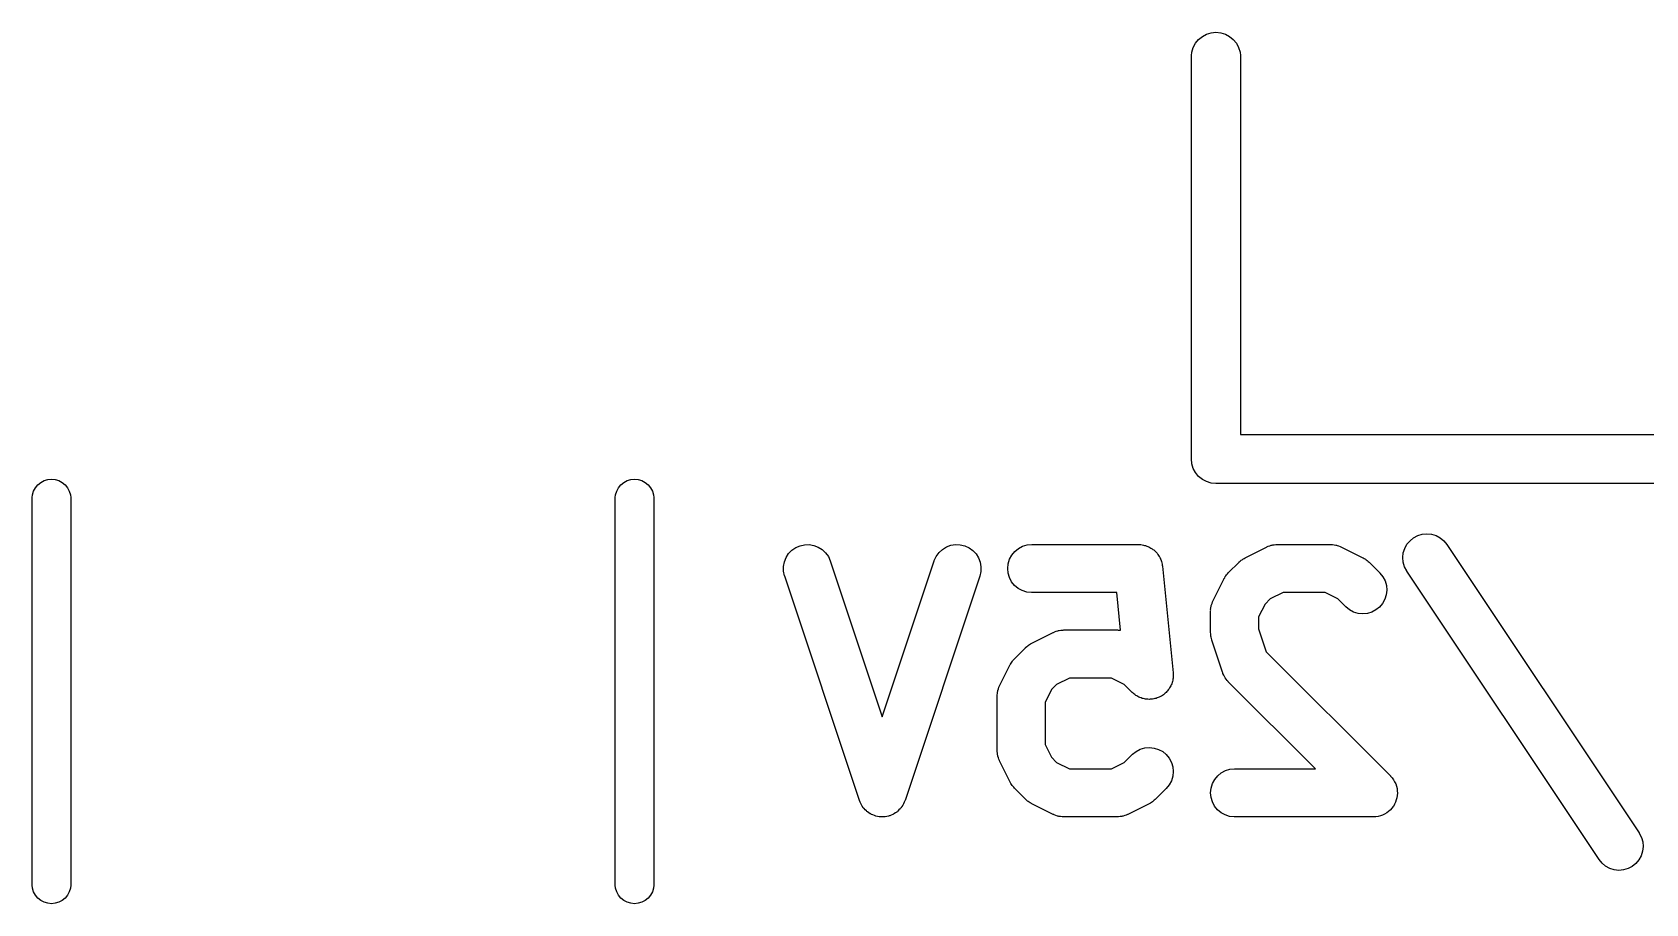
# Model space of a CAD drawing. Extents: x 60.5 to 144.3, y -114.9 to -60.3.
# Drawn here: x 83.13 to 88.17, y -91.46 to -88.74 of the extents above; entities that cross this region are included whole.
import ezdxf

# ---------------------------------------------------------------- set-up
doc = ezdxf.new("R2010")
doc.units = 0
doc.header["$MEASUREMENT"] = 0
doc.layers.add('BLACK', color=7, linetype='CONTINUOUS')

msp = doc.modelspace()

# ---------------------------------------------------------------- linework, layer by layer
at = {"layer": 'BLACK', "linetype": 'CONTINUOUS'}
for p, q in [((86.7958, -88.7494), (86.8102, -88.745)), ((86.8102, -88.745), (86.8251, -88.7436)), ((86.8251, -88.7436), (86.84, -88.745)), ((86.84, -88.745), (86.8544, -88.7494)), ((86.75, -88.8052), (86.7544, -88.7908)), ((86.7544, -88.7908), (86.7614, -88.7776)), ((86.7614, -88.7776), (86.771, -88.766)), ((86.771, -88.766), (86.7826, -88.7565)), ((86.7826, -88.7565), (86.7958, -88.7494)), ((86.8544, -88.7494), (86.8676, -88.7565)), ((86.8676, -88.7565), (86.8792, -88.766)), ((86.8792, -88.766), (86.8888, -88.7776)), ((86.8888, -88.7776), (86.8958, -88.7908)), ((86.8958, -88.7908), (86.9002, -88.8052)), ((86.7489, -88.8164), (86.75, -88.8052)), ((86.7489, -90.0712), (86.7489, -88.8164)), ((86.9002, -88.8052), (86.9013, -88.8164)), ((86.9013, -88.8164), (86.9013, -89.9987)), ((86.9013, -89.9987), (91.4987, -89.9987)), ((86.7485, -90.0749), (86.7489, -90.0712)), ((86.75, -90.0898), (86.7485, -90.0749)), ((86.7544, -90.1042), (86.75, -90.0898)), ((86.7614, -90.1174), (86.7544, -90.1042)), ((83.1399, -90.1644), (83.1474, -90.1553)), ((83.1474, -90.1553), (83.1565, -90.1478)), ((83.1565, -90.1478), (83.1669, -90.1422)), ((83.1669, -90.1422), (83.1782, -90.1388)), ((83.1782, -90.1388), (83.19, -90.1376)), ((83.19, -90.1376), (83.2018, -90.1388)), ((83.2018, -90.1388), (83.2131, -90.1422)), ((83.2131, -90.1422), (83.2235, -90.1478)), ((83.2235, -90.1478), (83.2326, -90.1553)), ((83.2326, -90.1553), (83.2401, -90.1644)), ((84.9599, -90.1644), (84.9674, -90.1553)), ((84.9674, -90.1553), (84.9765, -90.1478)), ((84.9765, -90.1478), (84.9869, -90.1422)), ((84.9869, -90.1422), (84.9982, -90.1388)), ((84.9982, -90.1388), (85.01, -90.1376)), ((85.01, -90.1376), (85.0218, -90.1388)), ((85.0218, -90.1388), (85.0331, -90.1422)), ((85.0331, -90.1422), (85.0435, -90.1478)), ((85.0435, -90.1478), (85.0526, -90.1553)), ((85.0526, -90.1553), (85.0601, -90.1644)), ((86.7647, -90.1214), (86.7614, -90.1174)), ((86.771, -90.129), (86.7647, -90.1214)), ((86.7826, -90.1386), (86.771, -90.129)), ((86.7958, -90.1456), (86.7826, -90.1386)), ((86.8102, -90.15), (86.7958, -90.1456)), ((86.8251, -90.1515), (86.8102, -90.15)), ((86.8288, -90.1511), (86.8251, -90.1515)), ((91.5712, -90.1511), (86.8288, -90.1511)), ((83.13, -90.195), (83.1309, -90.1862)), ((83.13, -91.405), (83.13, -90.195)), ((83.1309, -90.1862), (83.1343, -90.1749)), ((83.1343, -90.1749), (83.1399, -90.1644)), ((83.2401, -90.1644), (83.2457, -90.1749)), ((83.2457, -90.1749), (83.2491, -90.1862)), ((83.2491, -90.1862), (83.25, -90.195)), ((83.25, -90.195), (83.25, -91.405)), ((84.95, -90.195), (84.9509, -90.1862)), ((84.95, -91.405), (84.95, -90.195)), ((84.9509, -90.1862), (84.9543, -90.1749)), ((84.9543, -90.1749), (84.9599, -90.1644)), ((85.0601, -90.1644), (85.0657, -90.1749)), ((85.0657, -90.1749), (85.0691, -90.1862)), ((85.0691, -90.1862), (85.07, -90.195)), ((85.07, -90.195), (85.07, -91.405)), ((85.5014, -90.3596), (85.5134, -90.3512)), ((85.5134, -90.3512), (85.5268, -90.3454)), ((85.5268, -90.3454), (85.5411, -90.3422)), ((85.5411, -90.3422), (85.5557, -90.3419)), ((85.5557, -90.3419), (85.5701, -90.3444)), ((85.5701, -90.3444), (85.5838, -90.3497)), ((85.5838, -90.3497), (85.5961, -90.3575)), ((85.5961, -90.3575), (85.6067, -90.3676)), ((85.9606, -90.3668), (85.9714, -90.3569)), ((85.9714, -90.3569), (85.9838, -90.3492)), ((85.9838, -90.3492), (85.9976, -90.3441)), ((85.9976, -90.3441), (86.012, -90.3418)), ((86.012, -90.3418), (86.0266, -90.3423)), ((86.0266, -90.3423), (86.0409, -90.3457)), ((86.0409, -90.3457), (86.0542, -90.3517)), ((86.0542, -90.3517), (86.0661, -90.3603)), ((86.1972, -90.3634), (86.2085, -90.3542)), ((86.2085, -90.3542), (86.2214, -90.3473)), ((86.2214, -90.3473), (86.2354, -90.3431)), ((86.2354, -90.3431), (86.25, -90.3417)), ((86.25, -90.3417), (86.5833, -90.3417)), ((86.5833, -90.3417), (86.5844, -90.3417)), ((86.5844, -90.3417), (86.5877, -90.342)), ((86.5877, -90.342), (86.591, -90.3421)), ((86.591, -90.3421), (86.595, -90.3429)), ((86.595, -90.3429), (86.5989, -90.3433)), ((86.5989, -90.3433), (86.6021, -90.3443)), ((86.6021, -90.3443), (86.6054, -90.345)), ((86.6054, -90.345), (86.6091, -90.3465)), ((86.6091, -90.3465), (86.6129, -90.3477)), ((86.6129, -90.3477), (86.6158, -90.3493)), ((86.6158, -90.3493), (86.6189, -90.3506)), ((86.6189, -90.3506), (86.6222, -90.3528)), ((86.6222, -90.3528), (86.6257, -90.3548)), ((86.6257, -90.3548), (86.6283, -90.3569)), ((86.6283, -90.3569), (86.631, -90.3588)), ((86.9165, -90.3829), (86.9831, -90.3496)), ((86.9831, -90.3496), (86.9841, -90.3491)), ((86.9841, -90.3491), (86.9861, -90.3484)), ((86.9861, -90.3484), (86.9881, -90.3473)), ((86.9881, -90.3473), (86.993, -90.3458)), ((86.993, -90.3458), (86.9978, -90.3441)), ((86.9978, -90.3441), (87, -90.3437)), ((87, -90.3437), (87.0021, -90.3431)), ((87.0021, -90.3431), (87.0072, -90.3426)), ((87.0072, -90.3426), (87.0123, -90.3418)), ((87.0123, -90.3418), (87.0145, -90.3419)), ((87.0145, -90.3419), (87.0167, -90.3417)), ((87.0167, -90.3417), (87.1833, -90.3417)), ((87.1833, -90.3417), (87.1844, -90.3417)), ((87.1844, -90.3417), (87.1866, -90.3419)), ((87.1866, -90.3419), (87.1888, -90.3419)), ((87.1888, -90.3419), (87.1938, -90.3427)), ((87.1938, -90.3427), (87.1989, -90.3433)), ((87.1989, -90.3433), (87.201, -90.344)), ((87.201, -90.344), (87.2032, -90.3443)), ((87.2032, -90.3443), (87.208, -90.3462)), ((87.208, -90.3462), (87.2129, -90.3477)), ((87.2129, -90.3477), (87.2148, -90.3488)), ((87.2148, -90.3488), (87.2169, -90.3496)), ((87.2169, -90.3496), (87.2835, -90.3829)), ((87.4099, -90.3679), (87.4144, -90.3539)), ((87.4144, -90.3539), (87.4214, -90.3411)), ((87.4214, -90.3411), (87.4308, -90.3298)), ((87.4308, -90.3298), (87.4422, -90.3206)), ((87.4422, -90.3206), (87.4551, -90.3138)), ((87.4551, -90.3138), (87.4692, -90.3097)), ((87.4692, -90.3097), (87.4837, -90.3083)), ((87.4837, -90.3083), (87.4983, -90.3098)), ((87.4983, -90.3098), (87.5123, -90.3141)), ((87.5123, -90.3141), (87.5252, -90.3211)), ((87.5252, -90.3211), (87.5365, -90.3304)), ((87.5365, -90.3304), (87.5457, -90.3417)), ((87.5457, -90.3417), (88.1457, -91.2417)), ((85.4753, -90.4104), (85.4779, -90.396)), ((85.4779, -90.396), (85.4833, -90.3824)), ((85.4833, -90.3824), (85.4912, -90.3701)), ((85.4912, -90.3701), (85.5014, -90.3596)), ((85.6067, -90.3676), (85.6152, -90.3796)), ((85.6152, -90.3796), (85.6212, -90.3929)), ((85.6212, -90.3929), (85.7833, -90.8795)), ((85.7833, -90.8795), (85.9455, -90.3929)), ((85.9455, -90.3929), (85.9459, -90.392)), ((85.9459, -90.392), (85.952, -90.3787)), ((85.952, -90.3787), (85.9606, -90.3668)), ((86.0661, -90.3603), (86.0761, -90.3709)), ((86.0761, -90.3709), (86.0839, -90.3834)), ((86.0839, -90.3834), (86.0891, -90.397)), ((86.0891, -90.397), (86.0915, -90.4115)), ((86.175, -90.4161), (86.1765, -90.4016)), ((86.1765, -90.4016), (86.1809, -90.3876)), ((86.1809, -90.3876), (86.1878, -90.3747)), ((86.1878, -90.3747), (86.1972, -90.3634)), ((86.631, -90.3588), (86.6339, -90.3616)), ((86.6339, -90.3616), (86.6369, -90.3642)), ((86.6369, -90.3642), (86.639, -90.3668)), ((86.639, -90.3668), (86.6414, -90.3692)), ((86.6414, -90.3692), (86.6436, -90.3725)), ((86.6436, -90.3725), (86.6461, -90.3756)), ((86.6461, -90.3756), (86.6476, -90.3786)), ((86.6476, -90.3786), (86.6495, -90.3813)), ((86.6495, -90.3813), (86.651, -90.385)), ((86.651, -90.385), (86.6529, -90.3886)), ((86.6529, -90.3886), (86.6538, -90.3918)), ((86.6538, -90.3918), (86.6551, -90.3948)), ((86.6551, -90.3948), (86.6559, -90.3988)), ((86.6559, -90.3988), (86.657, -90.4026)), ((86.657, -90.4026), (86.6573, -90.4059)), ((86.6573, -90.4059), (86.658, -90.4092)), ((86.8636, -90.4303), (86.897, -90.397)), ((86.897, -90.397), (86.8977, -90.3962)), ((86.8977, -90.3962), (86.901, -90.3936)), ((86.901, -90.3936), (86.9041, -90.3907)), ((86.9041, -90.3907), (86.9067, -90.389)), ((86.9067, -90.389), (86.9092, -90.3871)), ((86.9092, -90.3871), (86.9129, -90.3852)), ((86.9129, -90.3852), (86.9165, -90.3829)), ((87.2835, -90.3829), (87.2845, -90.3834)), ((87.2845, -90.3834), (87.288, -90.3857)), ((87.288, -90.3857), (87.2917, -90.3877)), ((87.2917, -90.3877), (87.2941, -90.3897)), ((87.2941, -90.3897), (87.2968, -90.3914)), ((87.2968, -90.3914), (87.2998, -90.3943)), ((87.2998, -90.3943), (87.303, -90.397)), ((87.303, -90.397), (87.3364, -90.4303)), ((87.4083, -90.3824), (87.4099, -90.3679)), ((87.4096, -90.397), (87.4083, -90.3824)), ((87.4136, -90.4111), (87.4096, -90.397)), ((85.4755, -90.4251), (85.4753, -90.4104)), ((85.4785, -90.4394), (85.4755, -90.4251)), ((85.4788, -90.4404), (85.4785, -90.4394)), ((85.7122, -91.1404), (85.4788, -90.4404)), ((86.0878, -90.4404), (85.8545, -91.1404)), ((86.0911, -90.4261), (86.0878, -90.4404)), ((86.0915, -90.4115), (86.0911, -90.4261)), ((86.1763, -90.4307), (86.175, -90.4161)), ((86.1805, -90.4448), (86.1763, -90.4307)), ((86.1872, -90.4577), (86.1805, -90.4448)), ((86.1964, -90.4691), (86.1872, -90.4577)), ((86.658, -90.4092), (86.6913, -90.7425)), ((86.8163, -90.5165), (86.8496, -90.4498)), ((86.8496, -90.4498), (86.8501, -90.4489)), ((86.8501, -90.4489), (86.8524, -90.4453)), ((86.8524, -90.4453), (86.8543, -90.4416)), ((86.8543, -90.4416), (86.8563, -90.4392)), ((86.8563, -90.4392), (86.858, -90.4366)), ((86.858, -90.4366), (86.861, -90.4336)), ((86.861, -90.4336), (86.8636, -90.4303)), ((87.3364, -90.4303), (87.3371, -90.431)), ((87.3371, -90.431), (87.3462, -90.4425)), ((87.3462, -90.4425), (87.353, -90.4555)), ((87.353, -90.4555), (87.3571, -90.4695)), ((87.4204, -90.4241), (87.4136, -90.4111)), ((87.4209, -90.4249), (87.4204, -90.4241)), ((88.0209, -91.3249), (87.4209, -90.4249)), ((86.2076, -90.4785), (86.1964, -90.4691)), ((86.2205, -90.4856), (86.2076, -90.4785)), ((86.2344, -90.49), (86.2205, -90.4856)), ((86.249, -90.4917), (86.2344, -90.49)), ((86.25, -90.4917), (86.249, -90.4917)), ((86.5155, -90.4917), (86.25, -90.4917)), ((86.5272, -90.6094), (86.5155, -90.4917)), ((87.0344, -90.4917), (86.9944, -90.5116)), ((87.1656, -90.4917), (87.0344, -90.4917)), ((87.2056, -90.5116), (87.1656, -90.4917)), ((87.3567, -90.4987), (87.3524, -90.5126)), ((87.3583, -90.4841), (87.3567, -90.4987)), ((87.3571, -90.4695), (87.3583, -90.4841)), ((86.8083, -90.549), (86.8086, -90.5468)), ((86.8083, -90.55), (86.8083, -90.549)), ((86.8083, -90.6167), (86.8083, -90.55)), ((86.8085, -90.5446), (86.8094, -90.5395)), ((86.8086, -90.5468), (86.8085, -90.5446)), ((86.8094, -90.5395), (86.81, -90.5344)), ((86.81, -90.5344), (86.8106, -90.5323)), ((86.8106, -90.5323), (86.811, -90.5301)), ((86.811, -90.5301), (86.8128, -90.5253)), ((86.8128, -90.5253), (86.8144, -90.5205)), ((86.8144, -90.5205), (86.8155, -90.5185)), ((86.8155, -90.5185), (86.8163, -90.5165)), ((86.9783, -90.5278), (86.9583, -90.5677)), ((86.9944, -90.5116), (86.9783, -90.5278)), ((87.2303, -90.5364), (87.2056, -90.5116)), ((87.2416, -90.5457), (87.2303, -90.5364)), ((87.2545, -90.5526), (87.2416, -90.5457)), ((87.2685, -90.5569), (87.2545, -90.5526)), ((87.2831, -90.5583), (87.2685, -90.5569)), ((87.2976, -90.557), (87.2831, -90.5583)), ((87.3117, -90.5528), (87.2976, -90.557)), ((87.3246, -90.5459), (87.3117, -90.5528)), ((87.336, -90.5367), (87.3246, -90.5459)), ((87.3454, -90.5255), (87.336, -90.5367)), ((87.3524, -90.5126), (87.3454, -90.5255)), ((86.3354, -90.6098), (86.3405, -90.6093)), ((86.3405, -90.6093), (86.3456, -90.6085)), ((86.3456, -90.6085), (86.3478, -90.6085)), ((86.3478, -90.6085), (86.35, -90.6083)), ((86.35, -90.6083), (86.5167, -90.6083)), ((86.5167, -90.6083), (86.5177, -90.6083)), ((86.5177, -90.6083), (86.5199, -90.6086)), ((86.5199, -90.6086), (86.5221, -90.6085)), ((86.5221, -90.6085), (86.5272, -90.6094)), ((86.9583, -90.5677), (86.9583, -90.6045)), ((86.9583, -90.6045), (86.9822, -90.6762)), ((86.2343, -90.6603), (86.2374, -90.6574)), ((86.2374, -90.6574), (86.24, -90.6557)), ((86.24, -90.6557), (86.2425, -90.6538)), ((86.2425, -90.6538), (86.2462, -90.6518)), ((86.2462, -90.6518), (86.2498, -90.6496)), ((86.2498, -90.6496), (86.3165, -90.6163)), ((86.3165, -90.6163), (86.3174, -90.6158)), ((86.3174, -90.6158), (86.3195, -90.615)), ((86.3195, -90.615), (86.3214, -90.614)), ((86.3214, -90.614), (86.3263, -90.6125)), ((86.3263, -90.6125), (86.3311, -90.6107)), ((86.3311, -90.6107), (86.3333, -90.6104)), ((86.3333, -90.6104), (86.3354, -90.6098)), ((86.5272, -90.6094), (86.5272, -90.6094)), ((86.8087, -90.6209), (86.8083, -90.6167)), ((86.8088, -90.6251), (86.8087, -90.6209)), ((86.8095, -90.6281), (86.8088, -90.6251)), ((86.8098, -90.6312), (86.8095, -90.6281)), ((86.811, -90.6353), (86.8098, -90.6312)), ((86.8119, -90.6394), (86.811, -90.6353)), ((86.8122, -90.6404), (86.8119, -90.6394)), ((86.8455, -90.7404), (86.8122, -90.6404)), ((86.1857, -90.712), (86.1877, -90.7083)), ((86.1877, -90.7083), (86.1897, -90.7059)), ((86.1897, -90.7059), (86.1914, -90.7032)), ((86.1914, -90.7032), (86.1943, -90.7002)), ((86.1943, -90.7002), (86.197, -90.697)), ((86.197, -90.697), (86.2303, -90.6636)), ((86.2303, -90.6636), (86.231, -90.6629)), ((86.231, -90.6629), (86.2343, -90.6603)), ((86.9822, -90.6762), (87.3697, -91.0636)), ((86.1496, -90.7831), (86.1829, -90.7165)), ((86.1829, -90.7165), (86.1834, -90.7155)), ((86.1834, -90.7155), (86.1857, -90.712)), ((86.3677, -90.7583), (86.3278, -90.7783)), ((86.499, -90.7583), (86.3677, -90.7583)), ((86.5389, -90.7783), (86.499, -90.7583)), ((86.6912, -90.7582), (86.6905, -90.7617)), ((86.6913, -90.7545), (86.6912, -90.7582)), ((86.6913, -90.7425), (86.6914, -90.7436)), ((86.6914, -90.7436), (86.6913, -90.7472)), ((86.6913, -90.7472), (86.6917, -90.7508)), ((86.6917, -90.7508), (86.6913, -90.7545)), ((86.8464, -90.7424), (86.8455, -90.7404)), ((86.847, -90.7445), (86.8464, -90.7424)), ((86.8494, -90.7491), (86.847, -90.7445)), ((86.8515, -90.7538), (86.8494, -90.7491)), ((86.8528, -90.7556), (86.8515, -90.7538)), ((86.8538, -90.7575), (86.8528, -90.7556)), ((86.857, -90.7615), (86.8538, -90.7575)), ((86.1419, -90.8112), (86.1427, -90.8062)), ((86.1427, -90.8062), (86.1433, -90.8011)), ((86.1433, -90.8011), (86.144, -90.799)), ((86.144, -90.799), (86.1443, -90.7968)), ((86.1443, -90.7968), (86.1462, -90.792)), ((86.1462, -90.792), (86.1477, -90.7871)), ((86.1477, -90.7871), (86.1488, -90.7852)), ((86.1488, -90.7852), (86.1496, -90.7831)), ((86.3116, -90.7944), (86.2917, -90.8344)), ((86.3278, -90.7783), (86.3116, -90.7944)), ((86.5636, -90.803), (86.5389, -90.7783)), ((86.5664, -90.8053), (86.5636, -90.803)), ((86.569, -90.8079), (86.5664, -90.8053)), ((86.5721, -90.81), (86.569, -90.8079)), ((86.5749, -90.8123), (86.5721, -90.81)), ((86.6608, -90.8103), (86.658, -90.8126)), ((86.6638, -90.8084), (86.6608, -90.8103)), ((86.6664, -90.8057), (86.6638, -90.8084)), ((86.6693, -90.8034), (86.6664, -90.8057)), ((86.6716, -90.8006), (86.6693, -90.8034)), ((86.6742, -90.7981), (86.6716, -90.8006)), ((86.6763, -90.795), (86.6742, -90.7981)), ((86.6787, -90.7922), (86.6763, -90.795)), ((86.6804, -90.789), (86.6787, -90.7922)), ((86.6825, -90.786), (86.6804, -90.789)), ((86.6839, -90.7826), (86.6825, -90.786)), ((86.6857, -90.7793), (86.6839, -90.7826)), ((86.6868, -90.7759), (86.6857, -90.7793)), ((86.6882, -90.7725), (86.6868, -90.7759)), ((86.689, -90.7689), (86.6882, -90.7725)), ((86.6901, -90.7653), (86.689, -90.7689)), ((86.6905, -90.7617), (86.6901, -90.7653)), ((86.8599, -90.7657), (86.857, -90.7615)), ((86.8615, -90.7672), (86.8599, -90.7657)), ((86.8629, -90.769), (86.8615, -90.7672)), ((86.8636, -90.7697), (86.8629, -90.769)), ((87.1356, -91.0417), (86.8636, -90.7697)), ((86.1417, -90.8156), (86.1419, -90.8134)), ((86.1417, -90.8167), (86.1417, -90.8156)), ((86.1417, -90.9833), (86.1417, -90.8167)), ((86.1419, -90.8134), (86.1419, -90.8112)), ((86.2917, -90.8344), (86.2917, -90.9656)), ((86.5781, -90.814), (86.5749, -90.8123)), ((86.5811, -90.816), (86.5781, -90.814)), ((86.5846, -90.8175), (86.5811, -90.816)), ((86.5878, -90.8192), (86.5846, -90.8175)), ((86.5913, -90.8203), (86.5878, -90.8192)), ((86.5946, -90.8217), (86.5913, -90.8203)), ((86.5983, -90.8224), (86.5946, -90.8217)), ((86.6018, -90.8235), (86.5983, -90.8224)), ((86.6054, -90.8239), (86.6018, -90.8235)), ((86.609, -90.8246), (86.6054, -90.8239)), ((86.6127, -90.8246), (86.609, -90.8246)), ((86.6164, -90.825), (86.6127, -90.8246)), ((86.62, -90.8247), (86.6164, -90.825)), ((86.6236, -90.8247), (86.62, -90.8247)), ((86.6273, -90.824), (86.6236, -90.8247)), ((86.631, -90.8236), (86.6273, -90.824)), ((86.6344, -90.8226), (86.631, -90.8236)), ((86.638, -90.8219), (86.6344, -90.8226)), ((86.6414, -90.8205), (86.638, -90.8219)), ((86.645, -90.8194), (86.6414, -90.8205)), ((86.6482, -90.8178), (86.645, -90.8194)), ((86.6515, -90.8164), (86.6482, -90.8178)), ((86.6547, -90.8144), (86.6515, -90.8164)), ((86.658, -90.8126), (86.6547, -90.8144)), ((86.1419, -90.9855), (86.1417, -90.9833)), ((86.1418, -90.9877), (86.1419, -90.9855)), ((86.1426, -90.9928), (86.1418, -90.9877)), ((86.1431, -90.9979), (86.1426, -90.9928)), ((86.1437, -91), (86.1431, -90.9979)), ((86.1441, -91.0022), (86.1437, -91)), ((86.1458, -91.007), (86.1441, -91.0022)), ((86.1473, -91.0119), (86.1458, -91.007)), ((86.1484, -91.0139), (86.1473, -91.0119)), ((86.2917, -90.9656), (86.3116, -91.0056)), ((86.3116, -91.0056), (86.3278, -91.0217)), ((86.5389, -91.0217), (86.5636, -90.997)), ((86.5636, -90.997), (86.5644, -90.9962)), ((86.5644, -90.9962), (86.5758, -90.9871)), ((86.5758, -90.9871), (86.5888, -90.9804)), ((86.5888, -90.9804), (86.6029, -90.9763)), ((86.6029, -90.9763), (86.6175, -90.975)), ((86.6175, -90.975), (86.632, -90.9766)), ((86.632, -90.9766), (86.646, -90.981)), ((86.646, -90.981), (86.6588, -90.988)), ((86.6588, -90.988), (86.6701, -90.9973)), ((86.6701, -90.9973), (86.6793, -91.0087)), ((86.6793, -91.0087), (86.6861, -91.0217)), ((86.1491, -91.0159), (86.1484, -91.0139)), ((86.1496, -91.0169), (86.1491, -91.0159)), ((86.1829, -91.0835), (86.1496, -91.0169)), ((86.3278, -91.0217), (86.3677, -91.0417)), ((86.3677, -91.0417), (86.499, -91.0417)), ((86.499, -91.0417), (86.5389, -91.0217)), ((86.6861, -91.0217), (86.6903, -91.0357)), ((86.6917, -91.0503), (86.6902, -91.0648)), ((86.6903, -91.0357), (86.6917, -91.0503)), ((86.8305, -91.0634), (86.8418, -91.0542)), ((86.8418, -91.0542), (86.8548, -91.0473)), ((86.8548, -91.0473), (86.8688, -91.0431)), ((86.8688, -91.0431), (86.8833, -91.0417)), ((86.8833, -91.0417), (87.1356, -91.0417)), ((86.1852, -91.0871), (86.1829, -91.0835)), ((86.1871, -91.0908), (86.1852, -91.0871)), ((86.189, -91.0933), (86.1871, -91.0908)), ((86.1907, -91.0959), (86.189, -91.0933)), ((86.1936, -91.099), (86.1907, -91.0959)), ((86.1962, -91.1023), (86.1936, -91.099)), ((86.197, -91.103), (86.1962, -91.1023)), ((86.2303, -91.1364), (86.197, -91.103)), ((86.6697, -91.103), (86.6364, -91.1364)), ((86.679, -91.0917), (86.6697, -91.103)), ((86.6859, -91.0788), (86.679, -91.0917)), ((86.6902, -91.0648), (86.6859, -91.0788)), ((86.8083, -91.1161), (86.8099, -91.1016)), ((86.8099, -91.1016), (86.8142, -91.0876)), ((86.8142, -91.0876), (86.8212, -91.0747)), ((86.8212, -91.0747), (86.8305, -91.0634)), ((87.3697, -91.0636), (87.3702, -91.0642)), ((87.3702, -91.0642), (87.3703, -91.0642)), ((87.3703, -91.0642), (87.3703, -91.0642)), ((87.3703, -91.0642), (87.3704, -91.0644)), ((87.3704, -91.0644), (87.375, -91.0701)), ((87.375, -91.0701), (87.3794, -91.0756)), ((87.3794, -91.0756), (87.3795, -91.0757)), ((87.3795, -91.0757), (87.3796, -91.0758)), ((87.3796, -91.0758), (87.3829, -91.0822)), ((87.3829, -91.0822), (87.3862, -91.0886)), ((87.3862, -91.0886), (87.3862, -91.0887)), ((87.3862, -91.0887), (87.3863, -91.0888)), ((87.3863, -91.0888), (87.3883, -91.0957)), ((87.3883, -91.0957), (87.3903, -91.1026)), ((87.3903, -91.1026), (87.3903, -91.1027)), ((87.3903, -91.1027), (87.3904, -91.1029)), ((87.3904, -91.1029), (87.391, -91.11)), ((87.391, -91.11), (87.3917, -91.1172)), ((85.7143, -91.1451), (85.7122, -91.1404)), ((85.7161, -91.15), (85.7143, -91.1451)), ((85.7173, -91.1518), (85.7161, -91.15)), ((85.7181, -91.1538), (85.7173, -91.1518)), ((85.7211, -91.158), (85.7181, -91.1538)), ((85.7239, -91.1624), (85.7211, -91.158)), ((85.7253, -91.164), (85.7239, -91.1624)), ((85.8421, -91.1632), (85.8406, -91.1648)), ((85.8449, -91.1589), (85.8421, -91.1632)), ((85.848, -91.1547), (85.8449, -91.1589)), ((85.8489, -91.1527), (85.848, -91.1547)), ((85.8501, -91.1509), (85.8489, -91.1527)), ((85.852, -91.1461), (85.8501, -91.1509)), ((85.8541, -91.1414), (85.852, -91.1461)), ((85.8545, -91.1404), (85.8541, -91.1414)), ((86.2336, -91.139), (86.2303, -91.1364)), ((86.2366, -91.142), (86.2336, -91.139)), ((86.2392, -91.1437), (86.2366, -91.142)), ((86.2416, -91.1457), (86.2392, -91.1437)), ((86.2453, -91.1476), (86.2416, -91.1457)), ((86.2489, -91.1499), (86.2453, -91.1476)), ((86.2498, -91.1504), (86.2489, -91.1499)), ((86.3165, -91.1837), (86.2498, -91.1504)), ((86.6169, -91.1504), (86.5502, -91.1837)), ((86.6204, -91.1482), (86.6169, -91.1504)), ((86.6242, -91.1462), (86.6204, -91.1482)), ((86.6266, -91.1443), (86.6242, -91.1462)), ((86.6293, -91.1426), (86.6266, -91.1443)), ((86.6323, -91.1397), (86.6293, -91.1426)), ((86.6356, -91.1371), (86.6323, -91.1397)), ((86.6364, -91.1364), (86.6356, -91.1371)), ((86.8097, -91.1307), (86.8083, -91.1161)), ((86.8138, -91.1448), (86.8097, -91.1307)), ((86.8206, -91.1577), (86.8138, -91.1448)), ((86.8297, -91.1691), (86.8206, -91.1577)), ((87.3787, -91.1588), (87.3742, -91.1643)), ((87.3788, -91.1587), (87.3787, -91.1588)), ((87.3823, -91.1521), (87.3788, -91.1586)), ((87.3788, -91.1586), (87.3788, -91.1587)), ((87.3857, -91.146), (87.3823, -91.1521)), ((87.3858, -91.1457), (87.3857, -91.1459)), ((87.3857, -91.1459), (87.3857, -91.146)), ((87.388, -91.1386), (87.3858, -91.1457)), ((87.3901, -91.132), (87.388, -91.1386)), ((87.3909, -91.1244), (87.3901, -91.1317)), ((87.3901, -91.1317), (87.3901, -91.1319)), ((87.3901, -91.1319), (87.3901, -91.132)), ((87.3917, -91.1175), (87.3909, -91.1244)), ((87.3917, -91.1172), (87.3916, -91.1173)), ((87.3916, -91.1173), (87.3917, -91.1175)), ((85.7266, -91.1657), (85.7253, -91.164)), ((85.7304, -91.1693), (85.7266, -91.1657)), ((85.7339, -91.1731), (85.7304, -91.1693)), ((85.7356, -91.1743), (85.7339, -91.1731)), ((85.7372, -91.1758), (85.7356, -91.1743)), ((85.7416, -91.1786), (85.7372, -91.1758)), ((85.7458, -91.1816), (85.7416, -91.1786)), ((85.7477, -91.1825), (85.7458, -91.1816)), ((85.7496, -91.1836), (85.7477, -91.1825)), ((85.7544, -91.1855), (85.7496, -91.1836)), ((85.7591, -91.1876), (85.7544, -91.1855)), ((85.7612, -91.1881), (85.7591, -91.1876)), ((85.7632, -91.1889), (85.7612, -91.1881)), ((85.7683, -91.1898), (85.7632, -91.1889)), ((85.7734, -91.191), (85.7683, -91.1898)), ((85.7755, -91.1911), (85.7734, -91.191)), ((85.7776, -91.1914), (85.7755, -91.1911)), ((85.7828, -91.1913), (85.7776, -91.1914)), ((85.788, -91.1915), (85.7828, -91.1913)), ((85.7901, -91.1912), (85.788, -91.1915)), ((85.7923, -91.1911), (85.7901, -91.1912)), ((85.7973, -91.19), (85.7923, -91.1911)), ((85.8024, -91.1892), (85.7973, -91.19)), ((85.8045, -91.1884), (85.8024, -91.1892)), ((85.8066, -91.188), (85.8045, -91.1884)), ((85.8113, -91.1859), (85.8066, -91.188)), ((85.8162, -91.1841), (85.8113, -91.1859)), ((85.818, -91.183), (85.8162, -91.1841)), ((85.82, -91.1821), (85.818, -91.183)), ((85.8242, -91.1792), (85.82, -91.1821)), ((85.8286, -91.1764), (85.8242, -91.1792)), ((85.8302, -91.175), (85.8286, -91.1764)), ((85.832, -91.1738), (85.8302, -91.175)), ((85.8356, -91.17), (85.832, -91.1738)), ((85.8394, -91.1665), (85.8356, -91.17)), ((85.8406, -91.1648), (85.8394, -91.1665)), ((86.3185, -91.1845), (86.3165, -91.1837)), ((86.3205, -91.1856), (86.3185, -91.1845)), ((86.3253, -91.1872), (86.3205, -91.1856)), ((86.3301, -91.189), (86.3253, -91.1872)), ((86.3323, -91.1894), (86.3301, -91.189)), ((86.3344, -91.19), (86.3323, -91.1894)), ((86.3395, -91.1906), (86.3344, -91.19)), ((86.3446, -91.1915), (86.3395, -91.1906)), ((86.3468, -91.1914), (86.3446, -91.1915)), ((86.349, -91.1917), (86.3468, -91.1914)), ((86.35, -91.1917), (86.349, -91.1917)), ((86.5167, -91.1917), (86.35, -91.1917)), ((86.5189, -91.1915), (86.5167, -91.1917)), ((86.5211, -91.1915), (86.5189, -91.1915)), ((86.5261, -91.1907), (86.5211, -91.1915)), ((86.5312, -91.1902), (86.5261, -91.1907)), ((86.5333, -91.1896), (86.5312, -91.1902)), ((86.5355, -91.1893), (86.5333, -91.1896)), ((86.5403, -91.1875), (86.5355, -91.1893)), ((86.5452, -91.186), (86.5403, -91.1875)), ((86.5472, -91.185), (86.5452, -91.186)), ((86.5493, -91.1842), (86.5472, -91.185)), ((86.5502, -91.1837), (86.5493, -91.1842)), ((86.841, -91.1786), (86.8297, -91.1691)), ((86.8538, -91.1856), (86.841, -91.1786)), ((86.8677, -91.19), (86.8538, -91.1856)), ((86.8823, -91.1917), (86.8677, -91.19)), ((86.8833, -91.1917), (86.8823, -91.1917)), ((87.3167, -91.1917), (86.8833, -91.1917)), ((87.3238, -91.191), (87.3167, -91.1917)), ((87.331, -91.1903), (87.3238, -91.191)), ((87.3311, -91.1903), (87.331, -91.1903)), ((87.3312, -91.1902), (87.3311, -91.1903)), ((87.3382, -91.1881), (87.3312, -91.1902)), ((87.345, -91.1861), (87.3382, -91.1881)), ((87.3451, -91.186), (87.345, -91.1861)), ((87.3452, -91.186), (87.3451, -91.186)), ((87.3517, -91.1826), (87.3452, -91.186)), ((87.358, -91.1793), (87.3517, -91.1826)), ((87.3581, -91.1792), (87.358, -91.1793)), ((87.3582, -91.1791), (87.3581, -91.1792)), ((87.3638, -91.1745), (87.3582, -91.1791)), ((87.3693, -91.1701), (87.3638, -91.1745)), ((87.3694, -91.17), (87.3693, -91.1701)), ((87.3695, -91.1699), (87.3694, -91.17)), ((87.3742, -91.1643), (87.3695, -91.1699)), ((88.1457, -91.2417), (88.1463, -91.2426)), ((88.1463, -91.2426), (88.153, -91.2556)), ((88.153, -91.2556), (88.1571, -91.2697)), ((88.1523, -91.3128), (88.1453, -91.3256)), ((88.1567, -91.2988), (88.1523, -91.3128)), ((88.1583, -91.2843), (88.1567, -91.2988)), ((88.1571, -91.2697), (88.1583, -91.2843)), ((88.0302, -91.3363), (88.0209, -91.3249)), ((88.0415, -91.3456), (88.0302, -91.3363)), ((88.0544, -91.3525), (88.0415, -91.3456)), ((88.0684, -91.3568), (88.0544, -91.3525)), ((88.0829, -91.3583), (88.0684, -91.3568)), ((88.0975, -91.357), (88.0829, -91.3583)), ((88.1115, -91.3528), (88.0975, -91.357)), ((88.1245, -91.346), (88.1115, -91.3528)), ((88.1359, -91.3368), (88.1245, -91.346)), ((88.1453, -91.3256), (88.1359, -91.3368)), ((83.1309, -91.4138), (83.13, -91.405)), ((83.1343, -91.4251), (83.1309, -91.4138)), ((83.2491, -91.4138), (83.2457, -91.4251)), ((83.25, -91.405), (83.2491, -91.4138)), ((84.9509, -91.4138), (84.95, -91.405)), ((84.9543, -91.4251), (84.9509, -91.4138)), ((85.0691, -91.4138), (85.0657, -91.4251)), ((85.07, -91.405), (85.0691, -91.4138)), ((83.1399, -91.4356), (83.1343, -91.4251)), ((83.1474, -91.4447), (83.1399, -91.4356)), ((83.1565, -91.4522), (83.1474, -91.4447)), ((83.1669, -91.4578), (83.1565, -91.4522)), ((83.1782, -91.4612), (83.1669, -91.4578)), ((83.19, -91.4624), (83.1782, -91.4612)), ((83.2018, -91.4612), (83.19, -91.4624)), ((83.2131, -91.4578), (83.2018, -91.4612)), ((83.2235, -91.4522), (83.2131, -91.4578)), ((83.2326, -91.4447), (83.2235, -91.4522)), ((83.2401, -91.4356), (83.2326, -91.4447)), ((83.2457, -91.4251), (83.2401, -91.4356)), ((84.9599, -91.4356), (84.9543, -91.4251)), ((84.9674, -91.4447), (84.9599, -91.4356)), ((84.9765, -91.4522), (84.9674, -91.4447)), ((84.9869, -91.4578), (84.9765, -91.4522)), ((84.9982, -91.4612), (84.9869, -91.4578)), ((85.01, -91.4624), (84.9982, -91.4612)), ((85.0218, -91.4612), (85.01, -91.4624)), ((85.0331, -91.4578), (85.0218, -91.4612)), ((85.0435, -91.4522), (85.0331, -91.4578)), ((85.0526, -91.4447), (85.0435, -91.4522)), ((85.0601, -91.4356), (85.0526, -91.4447)), ((85.0657, -91.4251), (85.0601, -91.4356))]:
    msp.add_line(p, q, dxfattribs=at)

doc.saveas('drawing.dxf')
